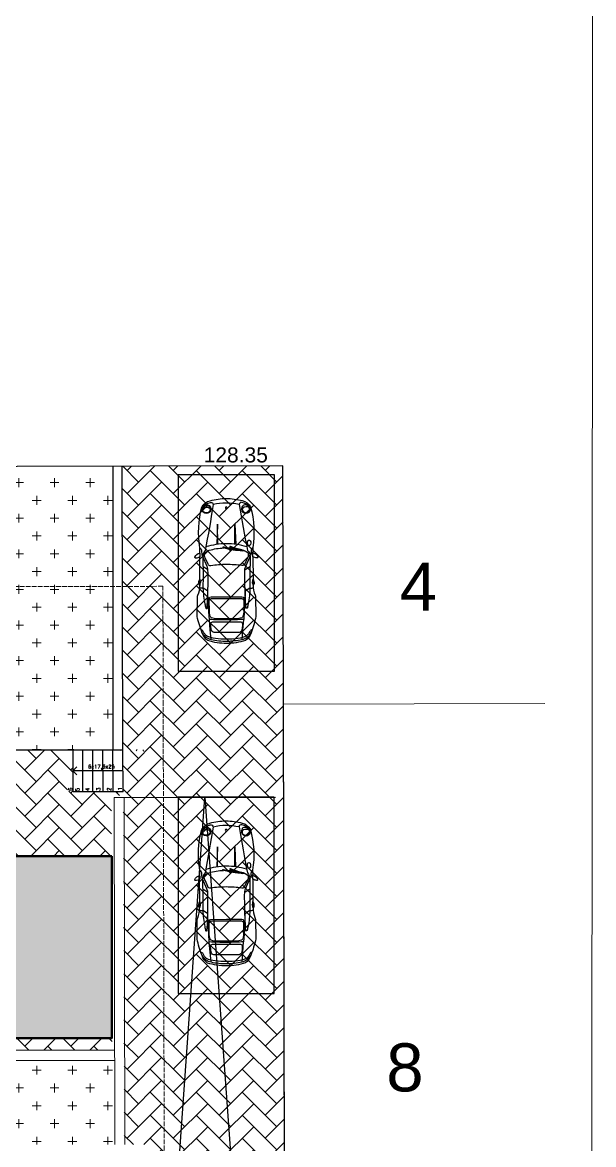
# Model space of a CAD drawing. Header units: millimetres. Extents: x 14753 to 45183, y 5640 to 19518.
# Drawn here: x 17593 to 17949, y 17910 to 18610 of the extents above; entities that cross this region are included whole.
import ezdxf

# ---------------------------------------------------------------- set-up
doc = ezdxf.new("R2010")
doc.units = ezdxf.units.MM
doc.linetypes.add('ACAD_ISO02W100', pattern=[15, 12, -3])
for name, color, linetype, lineweight in [('CERCEVE', 66, 'Continuous', 0), ('Duvar', 1, 'Continuous', 50), ('İMARSINIRI', 7, 'Continuous', 0), ('k duvar', 255, 'Continuous', 50), ('K GÖRÜNÜŞ ARKA', 133, 'Continuous', 25), ('k ic olcu', 254, 'Continuous', 18), ('k merdiven', 41, 'Continuous', 25), ('kesiklii çizgi', 244, 'ACAD_ISO02W100', 5), ('NKOT', 1, 'Continuous', 0), ('PARSEL_NO', 1, 'Continuous', 0), ('PARSELNOKTA', 30, 'Continuous', 0), ('RÖP_KESINLIHKAB', 6, 'Continuous', 0), ('TEF.', 252, 'Continuous', 9)]:
    doc.layers.add(name, color=color, linetype=linetype, lineweight=lineweight)
for name, color, linetype in [('PEYZAJ', 7, 'Continuous'), ('Standart', 7, 'Continuous'), ('tarama', 253, 'Continuous'), ('tefriş', 140, 'Continuous'), ('YAzı', 7, 'Continuous')]:
    doc.layers.add(name, color=color, linetype=linetype)
doc.styles.add('OLCU', font='romans.shx')
doc.styles.get("Standard").update_dxf_attribs({"font": 'arial.ttf'})
pattern_1 = [(0, (351499.0198528725, 4529983.611352243), (44.45, 44.45), [22.225, -66.675]), (90, (351510.1323528725, 4529972.498852244), (-44.45, 44.45), [22.225, -66.675])]

# ---------------------------------------------------------------- blocks, each defined once
blk = doc.blocks.new('KESİT')
at = {"layer": 'kesiklii çizgi', "color": 3}
for p, q in [((381040, 4552600), (381000, 4552585)), ((381060, 4552610), (381060, 4551290)), ((381000, 4552585), (381040, 4552570)), ((380303.4582181849, 4551890), (380288.4582181849, 4551850)), ((380318.4582181849, 4551850), (380303.4582181849, 4551890)), ((381895, 4551890), (381880, 4551850)), ((381910, 4551850), (381895, 4551890)), ((380281.0694272838, 4551829.461565935), (381920, 4551829.461565935)), ((381040, 4551320), (381000, 4551305)), ((381000, 4551305), (381040, 4551290))]:
    blk.add_line(p, q, dxfattribs=at)
for points in [[(381040, 4552570), (381040, 4552600)], [(380288.4582181849, 4551850), (380318.4582181849, 4551850)], [(381880, 4551850), (381910, 4551850)], [(381040, 4551290), (381040, 4551320)]]:
    blk.add_lwpolyline(points, dxfattribs=at)
for p in [(381090.5, 4552575), (381090.5, 4551295)]:
    blk.add_text('A', height=27, rotation=90, dxfattribs=at).set_placement(p)
for p in [(380293.4582181849, 4551799.5), (381885, 4551799.5)]:
    blk.add_text('B', height=27, dxfattribs=at).set_placement(p)
blk = doc.blocks.new('VAZAR')
at = {"layer": 'tefriş'}
for points in [[(0, -151.5303475858236, 0.0739851903105556), (61.51843688404188, -142.0007158902299, 0.1539362587931615), (79.30194166112052, -117.231913570773, 0.0350688385310624), (95.52789469969501, -63.68980650696176), (94.46333548790064, -0.1978713563803467, 0.0807584165108365), (92.9892044269036, 5.561591237979879, -0.1112910233727), (86.8812468284632, 37.30942378107285, 0.222021996524792), (89.8384217740495, 42.35182860575149, 0.1559773100074705), (86.35179642496585, 57.30845680057246), (86.35179642496585, 130.1981977514951, 0.1152781190250178), (99.49455776411925, 126.1758672294381, 0.5413849342190323), (102.0739556247754, 129.5983535589621, 0.2739215211119355), (86.35179642496585, 142.5612251374332, -0.0449735964114498), (85.91710878102094, 159.98748453398, 0.1057741711324803), (79.17546411643707, 291.8789603756886, 0.2122011065521177), (52.43556559740318, 312.8493940080371, 0.0557230212421882), (0, 319.9995987303337, 0.0557230212421882), (-52.43556559740318, 312.8493940080371, 0.2122011065521177), (-79.17546411643707, 291.8789603756886, 0.1057741711324803), (-85.91710878102094, 159.98748453398, -0.0449735964114498), (-86.35179642496585, 142.5612251374332, 0.2739215211119355), (-102.0739556247754, 129.5983535589621, 0.5413849342190323), (-99.49455776411925, 126.1758672294381, 0.1152781190250178), (-86.35179642496585, 130.1981977514951), (-86.35179642496585, 57.30845680057973, 0.1559773100074705), (-89.8384217740495, 42.35182860575149, 0.222021996524792), (-86.88124682846681, 37.30942378107285, -0.1112910233727), (-92.9892044269036, 5.561591237979879, 0.0807584165108365), (-94.46333548790064, -0.1978713563803467), (-95.52789469969501, -63.68980650696176, 0.0350688385310624), (-79.30194166112052, -117.231913570773, 0.1539362587931615), (-61.51843688404188, -142.0007158902299, 0.0739851903105556)], [(-55.67534729820545, 274.1516755807024, -0.3182619743464457), (-74.34519660852675, 275.026088839455, -0.3366314812556886), (-77.99972057334163, 288.8577280210084, -0.1078628829749519), (-69.02230404222064, 296.5684682942156, -0.1762165634805785), (-57.66150133951304, 298.2378032515699, -0.2041981546474797), (-52.49750083210892, 294.6606566240371, -0.2340578110016906), (-50.98802296750363, 279.9546041837311, -0.1623527828482201)], [(-54.88088568167949, 277.1723772224432, -0.1633408899602356), (-64.09664096216146, 273.3567538821008, -0.2137216813668056), (-73.39184293310245, 276.7749173893244, -0.2437662755615029), (-76.56968939919534, 286.3934693326955, -0.2914807149054825), (-72.12070381785816, 291.4014762371225, -0.1584245277964777), (-57.10537847235172, 290.8450312513378, -0.5565478683967717)], [(55.67534729820545, 274.1516755807024, 0.3182619743464457), (74.34519660852675, 275.026088839455, 0.3366314812556886), (77.99972057334163, 288.8577280210084, 0.1078628829749519), (69.02230404222064, 296.5684682942156, 0.1762165634805785), (57.66150133951304, 298.2378032515699, 0.2041981546474797), (52.49750083210892, 294.6606566240371, 0.2340578110016906), (50.98802296750363, 279.9546041837311, 0.1623527828482201)], [(54.88088568167949, 277.1723772224432, 0.1633408899602356), (64.09664096216146, 273.3567538821008, 0.2137216813668056), (73.39184293310245, 276.7749173893244, 0.2437662755615029), (76.56968939919534, 286.3934693326955, 0.2914807149054825), (72.12070381785816, 291.4014762371225, 0.1584245277964777), (57.10537847235172, 290.8450312513378, 0.5565478683967717)], [(-74.32485277386513, 165.5827656128313, 0.3832625085128672), (-71.17496170699451, 166.6646966976986, 0.0544117148673345), (-69.23836220009254, 173.3776738985179, 0.1090621869194837), (-69.39353145542918, 181.0630117477048, 0.4004233046582855), (-74.82446464626264, 184.5563460251432, 0.3203324482439732), (-79.12020715294784, 178.3072216798973, 0.0597903696219521), (-78.67358045247602, 170.1456945711252, 0.1977880128031877)], [(-12.27153023326173, 161.83522824791, -0.0435658553842724), (-57.83383374171535, 149.2255921942051, -0.0849265008961438), (-50.4940105477981, 152.2740761494351, 0.0375079747656851), (-13.65640258388885, 163.6366033753293, -1.353736561596147)], [(-53.40224195530755, 149.0870240950389, 0.0669313259730039), (9.470967257995651, 159.3410146570022, 1.115799335615468), (8.22458161362374, 162.2509305130588, -0.0369621073311945), (-34.2910024590492, 152.8283444814005, 0.0245598555728212)], [(0, 0), (-50.22463676449479, 0, 0.3888232281356921), (-56.04883201354823, -4.742608691551137), (-55.59427452522139, -52.04402975434641, 0.0781720495829503), (-53.169963954766, -63.71777579724586, 0.1961080602020131), (-49.23046043454087, -67.96277509733773, 0.0968286921781771), (-30.44205648805655, -71.146524572403), (0, -71.146524572403), (30.44205648805291, -71.146524572403, 0.0968286921781771), (49.23046043454087, -67.96277509733773, 0.1961080602020131), (53.169963954766, -63.71777579724586, 0.0781720495829503), (55.59427452522139, -52.04402975434641), (56.0488320135446, -4.742608691551137, 0.3888232281356921), (50.22463676449113, 0)], [(0, -81.02557953392531), (-45.64255872016656, -81.02557953392531, 0.4075738009893291), (-51.40410972294922, -87.62047719606925), (-51.25280340512472, -96.40128772154276, 0.032810255522522), (-49.6640943390448, -106.9988176660772, 0.3110958498276821), (-40.67864366716821, -115.4232314174151), (0, -115.4232314174151), (40.67864366716821, -115.4232314174151, 0.3110958498276821), (49.66409433904118, -106.9988176660772, 0.032810255522522), (51.25280340512472, -96.40128772154276), (51.40410972294922, -87.62047719606925, 0.4075738009893291), (45.64255872016656, -81.02557953392531)]]:
    blk.add_lwpolyline(points, format="xyb", close=True, dxfattribs=at)
for points in [[(-79.17546411643707, 291.8789603756886, -0.1015353266198193), (-51.22891982229702, 307.0963331223174, -0.5229204480909821), (-42.31776542721128, 300.0743007902274, -0.0071012517971538), (-68.63698065289645, 150.874360175454, 0.2044953189674086), (-76.85659989230408, 131.3643235692798), (-76.09218035095546, 67.2341262912596), (-76.39001175481462, 28.39231285265123, 0.0387183591114744), (-70.36297735462358, -22.93688200032193, 0.0108412973432283), (-67.57579655385416, -35.64138845588604, 0.6480002279017537), (-63.39502601370987, -36.41605365715804, 0.0157530567207167), (-60.91753196857826, 5.880656983463267, 0.0144855066492335), (-59.83209412158611, 87.71994659982012, 0.0719160401919239), (-62.88932360294712, 99.32304996280436), (-76.85659989230408, 131.3643235692798)], [(-42.31776542721128, 300.0743007902274, -0.0518731793528202), (0, 304.8789316372713, -0.0518731793528202), (42.31776542720763, 300.0743007902274)], [(79.17546411643707, 291.8789603756886, 0.1015353266198193), (51.22891982229702, 307.0963331223174, 0.5229204480909821), (42.31776542720763, 300.0743007902274, 0.0071012517971538), (68.63698065289645, 150.874360175454, -0.2044953189674086), (76.85659989230044, 131.3643235692798), (76.09218035095546, 67.2341262912596), (76.39001175481462, 28.39231285265123, -0.0387183591114744), (70.36297735462358, -22.93688200032193, -0.0108412973432283), (67.57579655385416, -35.64138845588604, -0.6480002279017537), (63.39502601370623, -36.41605365715804, -0.0157530567207167), (60.91753196857826, 5.880656983463267, -0.0144855066492335), (59.83209412158249, 87.71994659982012, -0.0719160401919239), (62.88932360294712, 99.32304996280436), (76.85659989230044, 131.3643235692798)], [(-85.91710878102094, 159.98748453398, -0.2428455477298313), (-80.42607762814441, 148.9248811321231, 0.0664434812419611), (-78.64945555717715, 134.1978669667733, -0.284222032392841), (-76.85659989230408, 131.3643235692798, -0.284222032392841)], [(-33.91428748819817, 156.6408515608054, 0.0310831180355589), (-55.57167462217694, 151.589544398761, 0.1450304538680965), (-70.7736544111358, 141.6440330372206, 0.1907711780465577), (-67.85019731873035, 124.8244192507918), (-59.66451508035608, 106.6884867679837, 0.4008382871058461), (-50.6017966396721, 101.569474583368, -0.031828702491056), (0, 105.1184360832121, -0.031828702491056), (50.6017966396721, 101.569474583368, 0.4008382871058461), (59.66451508035608, 106.6884867679837), (67.85019731873035, 124.8244192507918, 0.1907711780465577), (70.7736544111358, 141.6440330372206, 0.1450304538680965), (55.57167462217694, 151.589544398761, 0.0667195154768874), (8.595170795295417, 159.0764043007148)], [(-66.428227084667, 162.503391481041, -0.0703124453225088), (0, 172.8638306528519, -0.0703124453225088), (66.428227084667, 162.503391481041)], [(-2.960940850574843, 159.1274953885804, 0.0277172385245533), (-22.77181413623839, 158.1609112023943, 0.1450304538680965)], [(85.91710878102094, 159.98748453398, 0.2428455477298313), (80.42607762814441, 148.9248811321231, -0.0664434812419611), (78.64945555717715, 134.1978669667733, 0.284222032392841), (76.85659989230044, 131.3643235692798, 0.284222032392841)], [(-76.39001175481462, 28.39231285265123, -0.1926129452193912), (-87.00209818075018, 30.17536026998278, -0.1926129452193912)], [(-60.45115556804375, 19.41833524833782), (-59.56241164006497, -17.66257339010917), (-57.59265855793273, -47.98399725253694), (-55.93877134503419, -73.39539615020476, 0.0168549032099826), (0, -74.87959646324451, 0.0168549032099826), (55.93877134503419, -73.39539615020476), (57.59265855793273, -47.98399725253694), (59.56241164006497, -17.66257339010917), (60.45115556804375, 19.41833524833782)], [(76.39001175481462, 28.39231285265123, 0.1926129452193912), (87.00209818075018, 30.17536026998278, 0.1926129452193912)], [(-55.99189662688877, -10.66732617369416, -0.2784105146716866), (-47.93359684916504, -6.115137883476563), (0, -6.115137883476563), (47.93359684916504, -6.115137883476563, -0.2784105146716866), (55.99189662688877, -10.66732617369416)], [(-83.36633536564112, -106.0801350659531, -0.1787420986955903), (-75.73315587191244, -112.3001058089576, 0.1286310288323437), (-64.65143387889111, -127.118023216266, 0.08919444660081699), (-36.65176026006885, -135.2276215838574, 0.0367759593135876), (0, -137.5881015661434, 0.0367759593135876), (36.6517602600652, -135.2276215838574, 0.08919444660081699), (64.65143387888747, -127.118023216266, 0.1286310288323437), (75.73315587191244, -112.3001058089576, -0.1787420986955903), (83.3663353656375, -106.0801350659531)], [(79.30194166112052, -117.231913570773, -0.211518008053376), (50.35310913096328, -138.5057110157431, -0.0478182990310047), (0, -143.8939821668609, -0.0478182990310047), (-50.3531091309669, -138.5057110157431, -0.211518008053376), (-79.30194166112052, -117.231913570773, -0.211518008053376)]]:
    blk.add_lwpolyline(points, format="xyb", dxfattribs=at)
for points in [[(-28.06381926972245, 170.8136567924812), (-28.06381926972245, 235.9436971274336), (-30.37154910984464, 170.4969790800678)], [(28.06381926972245, 170.8136567924812), (28.06381926972245, 235.9436971274336), (30.371549109841, 170.4969790800678)], [(-59.83209412158611, 87.71994659982012), (-76.46440906754653, 98.4618745843618)], [(59.83209412158249, 87.71994659982012), (76.46440906754653, 98.4618745843618)], [(-60.87233949046276, 19.03465073193365), (-76.38155609414025, 29.49506155605923)], [(60.87233949046276, 19.03465073193365), (76.38155609414025, 29.49506155605923)], [(-50.3531091309669, -138.5057110157431), (-53.21142244902876, -106.900569487705), (-55.93877134503419, -73.39539615020476)], [(50.35310913096328, -138.5057110157431), (53.21142244902876, -106.900569487705), (55.93877134503419, -73.39539615020476)]]:
    blk.add_lwpolyline(points, dxfattribs=at)
blk.add_circle((-0.1923194409209827, 289.451154467155), 2.953063001995422, dxfattribs=at)
for centre, radius, start, end in [((-119.0603916898362, 136.3797114444678), 33.28758500803899, 349.2980373095728, 10.70196269042802), ((119.0603916898362, 136.3797114444678), 33.28758500803899, 169.2980373095718, 190.7019626904269), ((-80.60817343518285, 46.60855621355586), 6.875436151824474, 139.4754959152319, 216.660025386154), ((-148.4770034938701, 48.94662232531118), 62.68541799249191, 349.3012937569425, 354.1004047985602), ((-148.4770034938701, 48.94662232531118), 62.68541799249191, 1.938607937225544, 7.665740641031101), ((-91.08256964187605, 46.96192808181513), 6.668528289358847, 318.0422786085707, 38.09324269281152), ((91.08256964187605, 46.96192808181513), 6.668528289358847, 141.9067573071883, 221.9577213914292), ((148.4770034938701, 48.94662232530388), 62.68541799249191, 172.3342593589688, 178.0613920627743), ((80.60817343517921, 46.60855621355586), 6.875436151824474, 323.3399746138458, 40.52450408476786), ((148.4770034938701, 48.94662232530388), 62.68541799249191, 185.8995952014396, 190.6987062430571)]:
    blk.add_arc(centre, radius, start, end, dxfattribs=at)
blk = doc.blocks.new('çatıv')
at = {"layer": 'K GÖRÜNÜŞ ARKA'}
h = blk.add_hatch(dxfattribs=at)
h.set_pattern_fill('HEX', color=256, scale=5, angle=93.00000000000001)
h.set_pattern_definition([(92.99999999999977, (376022.8591325535, 4526539.501710554), (-27.45862384445863, -1.439045497856441), [15.87499999999999, -31.74999999999997]), (213, (376022.8591325535, 4526539.501710554), (14.97556188057461, -23.06034305333409), [15.875, -31.75]), (153, (376022.0282992481, 4526555.354954418), (-12.48306196388402, -24.49938855119052), [15.875, -31.75])])
h.paths.add_polyline_path([(370269.656300839, 4540566.216053411), (370269.3117514013, 4540566.216053411), (370269.656300839, 4540567.134851912), (370269.656300839, 4540665.906432354), (369969.656300839, 4540665.906432354), (369969.656300839, 4540210.906432354), (370269.656300839, 4540210.906432354)])
h.paths.add_polyline_path([(371558.4286538918, 4541900.055615862), (371276.7256486369, 4541900.055615862), (371283.7153413149, 4541900.055615862), (371258.4286538918, 4541900.055615862), (371258.4286538918, 4541445.055615862), (371558.4286538918, 4541445.055615862)])
at = {"layer": 'tarama', "lineweight": 9}
h = blk.add_hatch(dxfattribs=at)
h.set_pattern_fill('AR-HBONE', color=8, scale=0.4)
h.set_pattern_definition([(45, (379037.4104982882, 4524311.803268156), (0, 57.47363917484259), [121.92, -40.64]), (135, (379066.1472982881, 4524340.540068156), (5.684341886080802e-15, 57.47363917484259), [121.92, -40.64])])
h.paths.add_polyline_path([(371650.8534299164, 4540205.811133277), (371592.3137510847, 4540205.811133277), (371594.128056024, 4539577.350077803), (371992.399179376, 4539546.717390824), (371985.2177435649, 4542874.083107111), (371584.6134389713, 4542873.139085534), (371589.5019093717, 4541179.811133277), (371650.8534299164, 4541179.811133277)])
at = {"layer": 'tarama', "lineweight": 9, "true_color": 0x136734}
h = blk.add_hatch(dxfattribs=at)
h.set_pattern_fill('CROSS', color=116, scale=7)
h.set_pattern_definition(pattern_1)
edge = h.paths.add_edge_path()
edge.add_arc((371109.6446861919, 4579300.061178727), 36924.79490104934, 269.8952609681103, 270.1047390319159)
edge.add_arc((417622.9223913365, 4542271.375518792), 46445.89403540294, 179.8717638651569, 180.1282361348592)
edge.add_arc((371405.3146009531, 4552453.089544613), 10288.19694945666, 268.7291995754221, 270.323042174816)
edge.add_arc((370923.7724014951, 4542171.686689633), 539.5890257560785, 359.2959210591098, 360.8897636585038)
edge.add_arc((371512.8795547753, 4541276.58545013), 904.8398904644606, 86.85874679667302, 93.14125320332931, ccw=False)
edge.add_line((371562.4627444548, 4542180.065795614), (371562.4627444548, 4542852.092643255))
edge.add_line((371562.4627444548, 4542852.092643255), (369683.4999113819, 4542847.511599921))
edge.add_line((369683.4999113819, 4542847.511599922), (369686.8441759372, 4541415.055625534))
edge.add_line((369686.8441759372, 4541415.055625533), (371042.1447160786, 4541415.055625533))
edge.add_line((371042.1447160786, 4541415.055625533), (371042.1447160986, 4541715.077068097))
edge.add_line((371042.1447160986, 4541715.077068098), (370446.1447035986, 4541715.502273763))
edge.add_line((370446.1447035986, 4541715.502273763), (370446.1438799846, 4541715.28967093))
edge.add_line((370446.1438799846, 4541715.28967093), (369966.1447025691, 4541715.289625449))
edge.add_line((369966.1447025691, 4541715.289625449), (369967.247490305, 4542569.364776702))
edge.add_line((369967.247490305, 4542569.364776702), (371042.1446663894, 4542569.364878573))
edge.add_line((371042.1446663894, 4542569.364878573), (371042.1446663929, 4542569.32807606))
edge.add_line((371042.1446663929, 4542569.32807606), (371042.1446862002, 4542375.327974076))
at = {"layer": 'tarama', "lineweight": 9}
h = blk.add_hatch(dxfattribs=at)
h.set_pattern_fill('AR-HBONE', color=8, scale=0.4)
h.set_pattern_definition([(45, (300962.6702905691, 4469539.049452437), (0, 57.47363917484259), [121.92, -40.64]), (135, (300991.4070905691, 4469567.786252437), (5.684341886080802e-15, 57.47363917484259), [121.92, -40.64])])
edge = h.paths.add_edge_path()
edge.add_line((371258.4286538918, 4541915.559317057), (371102.1439162432, 4541915.357521124))
edge.add_line((371102.1439162432, 4541915.357521124), (371102.1439162432, 4541855.327906165))
edge.add_line((371102.1439162432, 4541855.327906165), (371042.1440197918, 4541855.327906165))
edge.add_line((371042.1440197918, 4541855.327906165), (371042.1440197918, 4541782.648991407))
edge.add_arc((370955.5270985785, 4541682.353720611), 132.5203093283137, 1.261923898709938e-11, 49.185479508196806, ccw=False)
edge.add_arc((370955.5270985783, 4541682.353720611), 132.5203093284945, -49.185479508159574, 2.518163455533795e-11, ccw=False)
edge.add_line((371042.1440197918, 4541582.058449815), (371042.1440197918, 4541415.055615862))
edge.add_line((371042.1440197918, 4541415.055615862), (371559.0983796018, 4541415.055615862))
edge.add_line((371559.0983796018, 4541415.055615862), (371557.7589281818, 4542046.003038939))
edge.add_line((371557.7589281818, 4542046.003038939), (371586.5022106632, 4542053.566379519))
edge.add_line((371586.5022106631, 4542053.566379519), (371586.2285999462, 4542168.483503381))
edge.add_line((371586.2285999462, 4542168.483503381), (371685.9131068734, 4542161.130356885))
edge.add_line((371685.9131068734, 4542161.130356885), (371561.2803667971, 4542164.098396047))
edge.add_line((371561.2803667971, 4542164.098396047), (371561.2803667971, 4542165.11517025))
edge.add_line((371561.2803667971, 4542165.11517025), (371586.2803996186, 4542165.11517025))
edge.add_line((371586.2803996186, 4542165.11517025), (371586.4504766335, 4542060.155680354))
edge.add_line((371586.4504766335, 4542060.155680354), (371462.308370547, 4542060.155680354))
edge.add_line((371462.308370547, 4542060.155680354), (371462.224751282, 4542111.759569366))
edge.add_line((371462.224751282, 4542111.759569366), (371461.3652411975, 4542112.655680354))
edge.add_line((371461.3652411975, 4542112.655680354), (371462.2219676749, 4542113.477414555))
edge.add_line((371462.2219676749, 4542113.477414555), (371462.1382935321, 4542165.11517025))
edge.add_line((371462.1382935321, 4542165.11517025), (371162.1501194681, 4542165.11517025))
edge.add_line((371162.1501194681, 4542165.11517025), (371162.1501194681, 4542156.377348713))
edge.add_line((371162.1501194681, 4542156.377348713), (371162.1501194681, 4542129.377348713))
edge.add_line((371162.1501194681, 4542129.377348713), (371105.9623085427, 4542129.377348713))
edge.add_arc((371100.9623085429, 4542129.377348713), 4.999999999854481, 283.6695358412285, 359.9999999988327, ccw=False)
edge.add_line((371102.1439162432, 4542124.518974165), (371102.1439162432, 4541995.290106879))
edge.add_line((371102.1439162432, 4541995.290106879), (371258.4286538918, 4541995.290106879))
edge.add_line((371258.4286538918, 4541995.290106879), (371258.4286538918, 4542015.828540944))
edge.add_line((371258.4286538918, 4542015.828540944), (371257.6858017312, 4542015.828540944))
edge.add_line((371257.6858017312, 4542015.828540944), (371258.4286538918, 4542017.809480038))
edge.add_line((371258.4286538918, 4542017.809480038), (371258.4286538918, 4542045.055615862))
edge.add_line((371258.4286538918, 4542045.055615862), (371268.6459548256, 4542045.055615862))
edge.add_line((371268.6459548256, 4542045.055615862), (371272.6858017312, 4542055.828540944))
edge.add_line((371272.6858017312, 4542055.828540944), (371276.7256486368, 4541900.055615862))
edge.add_line((371276.7256486368, 4541900.055615862), (371558.4286538918, 4541900.055615862))
edge.add_line((371558.4286538918, 4541900.055615862), (371558.4286538918, 4541445.055615862))
edge.add_line((371558.4286538918, 4541445.055615862), (371258.4286538918, 4541445.055615862))
edge.add_line((371258.4286538918, 4541445.055615862), (371258.4286538918, 4541915.559317057))
h.paths.add_polyline_path([(371461.9634242505, 4542062.041832891), (371461.9634242505, 4542072.635026359), (371447.7640372618, 4542072.635026359), (371447.7640372618, 4542062.041832891)], flags=16)
h.paths.add_polyline_path([(371070.1523026117, 4541846.618819015), (371225.3460221865, 4541846.618819015), (371225.3460221865, 4541910.993987538), (371070.1523026117, 4541910.993987538)], flags=16)
at = {"layer": 'tarama', "lineweight": 9, "true_color": 0x136734}
h = blk.add_hatch(dxfattribs=at)
h.set_pattern_fill('CROSS', color=116, scale=7)
h.set_pattern_definition(pattern_1)
h.paths.add_polyline_path([(370269.656300839, 4539694.834263786), (370269.656300839, 4540180.897129809), (369859.4823128345, 4540180.895239803), (369859.2977193588, 4540810.87204858), (370269.6890331262, 4540811.024579233), (370269.6235685517, 4540930.75509932), (370454.8530969737, 4540930.827962093), (370454.8537628591, 4541179.778822083), (371562.4627444548, 4541179.84344447), (371562.4627444548, 4541390.055625533), (369686.9025418593, 4541390.055625533), (369690.7267341635, 4539752.031174204)])
at = {"layer": 'Duvar'}
blk.add_lwpolyline([(371558.4286538918, 4541900.055615862), (371558.4286538918, 4541445.055615862), (371258.4286538918, 4541445.055615862), (371258.4286538918, 4541900.055615862)], close=True, dxfattribs=at)
at = {"layer": 'İMARSINIRI'}
for p, q in [((369663.4506936796, 4542868.620753345), (371985.2176191785, 4542874.087183294)), ((371986.59569939, 4542278.89095473), (371992.3995373972, 4539544.998127338)), ((371564.0145072839, 4542046.104072363), (371565.8534767831, 4541179.8590938)), ((371564.0147130918, 4542046.007126765), (371589.0147694267, 4542046.007126765)), ((371589.0147694267, 4542046.007126765), (371590.853533118, 4541179.8590938)), ((371565.35417319, 4541415.055615862), (369666.9025980828, 4541415.055615862)), ((371565.4072462104, 4541390.055615862), (369666.9025980828, 4541390.055615862))]:
    blk.add_line(p, q, dxfattribs=at)
at = {"layer": 'k duvar', "color": 7, "lineweight": -3}
for points in [[(371724.0869715714, 4542851.767451947), (371724.0394631863, 4542361.7675648), (371964.0394631863, 4542361.7675648), (371964.0869715714, 4542851.767451946)], [(371723.7421211689, 4542046.802643264), (371723.6946127838, 4541556.802756117), (371963.6946127838, 4541556.802756117), (371963.7421211689, 4542046.802643263)]]:
    blk.add_lwpolyline(points, close=True, dxfattribs=at)
at = {"layer": 'k merdiven'}
for p, q in [((371462.308370547, 4542060.155680354), (371462.1382935321, 4542165.11517025)), ((371486.4506079191, 4542059.993639939), (371486.2804652613, 4542164.993639939)), ((371511.4505750977, 4542060.034150044), (371511.2804324399, 4542165.034150044)), ((371536.4505422763, 4542060.074660147), (371536.2803996185, 4542165.074660147)), ((371561.4505094549, 4542060.11517025), (371561.2803667971, 4542165.11517025)), ((371586.4504766335, 4542060.155680354), (371462.308370547, 4542060.155680354))]:
    blk.add_line(p, q, dxfattribs=at)
for points in [[(371461.3652411975, 4542112.655680354), (371471.4640414598, 4542122.342003565)], [(371586.3654053046, 4542112.655680354), (371461.3652411975, 4542112.655680354)], [(371461.3652411975, 4542112.655680354), (371471.1652403826, 4542102.438363402)]]:
    blk.add_lwpolyline(points, dxfattribs=at)
at = {"layer": 'kesiklii çizgi'}
blk.add_lwpolyline([(371686.5964366176, 4542278.225246577), (371685.9131068734, 4542573.381661274), (369964.1502514003, 4542569.327896903), (369970.1247511622, 4540210.257662982), (371691.7080340431, 4540070.411740954)], close=True, dxfattribs=at)
at = {"layer": 'PARSELNOKTA'}
blk.add_point((371986.59569939, 4542278.89095473), dxfattribs=at)
at = {"layer": 'PEYZAJ'}
for p, q in [((371561.2803667971, 4542873.089054124), (371561.2803667971, 4542165.11517025)), ((371586.2803339757, 4542165.155680354), (371584.6134274239, 4542873.143990105)), ((371587.1384576393, 4542180.11517025), (371587.1141515453, 4542180.11517025)), ((371586.4504766335, 4542060.155680354), (371586.2803339757, 4542165.155680354))]:
    blk.add_line(p, q, dxfattribs=at)
at = {"layer": 'PEYZAJ', "color": 1}
blk.add_line((371589.0147694267, 4542046.007126765), (371967.1481912851, 4542046.80987408), dxfattribs=at)
at = {"layer": 'PEYZAJ'}
blk.add_lwpolyline([(371162.1501194681, 4542165.11517025), (371586.2803996186, 4542165.11517025)], dxfattribs=at)
at = {"layer": 'PEYZAJ', "color": 1}
blk.add_lwpolyline([(371616.1516202705, 4539575.466563999), (371790.6262971248, 4542046.435132075), (371971.2135460958, 4539546.672415402)], dxfattribs=at)
at = {"layer": 'RÖP_KESINLIHKAB'}
for p, q in [((371985.2177336492, 4542874.087389705), (371986.5958138533, 4542278.891162273)), ((371986.59569939, 4542278.89095473), (372638.4704645775, 4542280.461733338))]:
    blk.add_line(p, q, dxfattribs=at)
at = {"layer": 'YAzı'}
blk.add_lwpolyline([(371986.59569939, 4542278.89095473), (371985.2177341264, 4542874.087183565), (369663.4506936796, 4542868.620753345), (369670.7698604858, 4539733.586414571), (369670.7699795194, 4539733.586404976), (371992.3995373972, 4539544.998127338)], close=True, dxfattribs=at)
at = {"layer": 'Standart'}
blk.add_blockref('KESİT', (-10019.14646678354, -11283.78394658864), dxfattribs=at)
at = {"layer": 'TEF.', "lineweight": 18, "extrusion": (2.260045436565443e-11, 5.76804792689154e-14, -1), "xscale": 0.7679999999637104, "yscale": 0.7679999999637104, "zscale": -0.767999999963709, "rotation": 359.8077654556216}
for p in [(-371844.5582893926, 4542547.02484544, 4.015677979163727e-05), (-371844.2134389901, 4541742.060036757, 4.015672556710552e-05)]:
    blk.add_blockref('VAZAR', p, dxfattribs=at)
at = {"layer": 'k merdiven', "style": 'OLCU'}
blk.add_text('6x17,6x25', height=9.46625799240225, dxfattribs=at).set_placement((371499.1559769675, 4542118.656284324))
for s, p in [('6', (371459.5968597524, 4542062.605300629)), ('5', (371477.5075298538, 4542062.037181578)), ('4', (371502.507300104, 4542062.199221992)), ('3', (371529.507300104, 4542062.649996182)), ('2', (371556.507300104, 4542062.649996182)), ('1', (371583.507300104, 4542064.002318752))]:
    blk.add_text(s, height=9.46625799240225, rotation=90, dxfattribs=at).set_placement(p)
at = {"layer": 'NKOT'}
blk.add_text('128.35', height=37.5, dxfattribs=at).set_placement((371787.574949863, 4542882.624197156, 12933.20007324219))
at = {"layer": 'PARSEL_NO'}
for s, p in [('4', (372276.5408770979, 4542512.535940983)), ('8', (372243.0868513413, 4541312.562881348))]:
    blk.add_text(s, height=120.0000047683716, dxfattribs=at).set_placement(p)

msp = doc.modelspace()

# ---------------------------------------------------------------- linework, layer by layer
at = {"layer": 'CERCEVE'}
msp.add_lwpolyline([(15743.89469029517, 15672.61239645535), (15746.34393299454, 19462.61003346088), (17949.39353501565, 19462.6097901454), (17946.94429231628, 15672.61215313988)], close=True, dxfattribs=at)

# ---------------------------------------------------------------- block references
at = {"layer": 'k ic olcu', "xscale": 0.25, "yscale": 0.25, "zscale": 0.25}
msp.add_blockref('çatıv', (-75240.66757264228, -1117384.762363109), dxfattribs=at)

doc.saveas('drawing.dxf')
